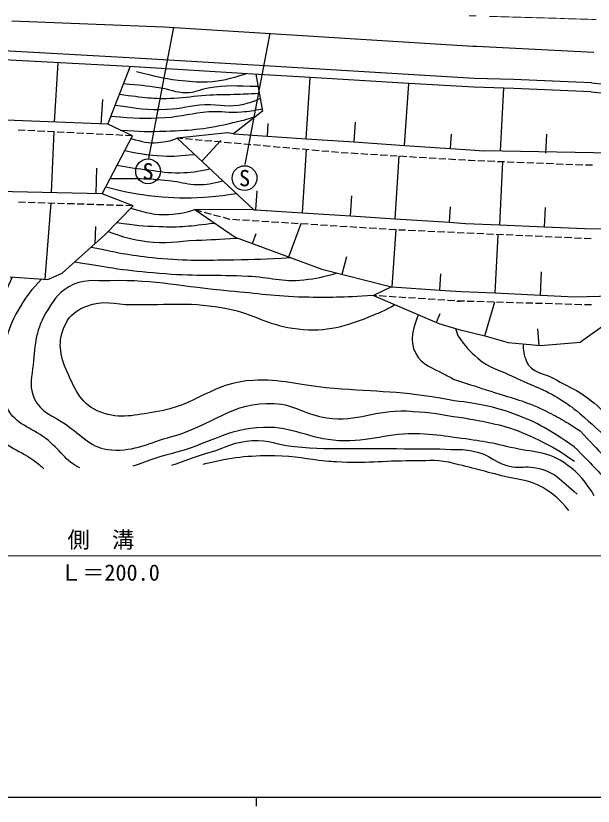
# Model space of a CAD drawing. Units: millimetres, scale not verified. Extents: x 40000 to 680000, y 20000 to 380000.
# Drawn here: x 140978 to 205924, y 204000 to 292810 of the extents above; entities that cross this region are included whole.
import ezdxf
from ezdxf.enums import TextEntityAlignment as Align

# ---------------------------------------------------------------- set-up
doc = ezdxf.new("R2010")
doc.units = ezdxf.units.MM
doc.header["$LTSCALE"] = 1000
doc.linetypes.add('CHAIN', pattern=[18.5, 12, -1.5, 3.5, -1.5])
for name, color, linetype, lineweight in [('M-BGD', 7, 'Continuous', 25), ('M-BMK', 2, 'CHAIN', 13), ('M-STR-HTXT', 7, 'Continuous', 13), ('M-TTL-BAND', 7, 'Continuous', 25)]:
    doc.layers.add(name, color=color, linetype=linetype, lineweight=lineweight)
doc.styles.add('ＭＳ ゴシック', font='')
doc.styles.get('ＭＳ ゴシック').set_extended_font_data('MS Gothic')

msp = doc.modelspace()

# ---------------------------------------------------------------- linework, layer by layer
at = {"layer": 'M-BGD'}
for p, q in [((140528, 292227), (157637, 291589)), ((155941, 276784), (158745, 291519)), ((157637, 291589), (192382, 289416)), ((166769, 276106), (169573, 290842)), ((153737, 288102), (133432, 289199)), ((192382, 289416), (192804, 289385)), ((192804, 289385), (206013, 288710)), ((153683, 287103), (133378, 288200)), ((168347, 287215), (153744, 288102)), ((145337, 280864), (145754, 287532)), ((151312, 280620), (153855, 287093)), ((168287, 286217), (153683, 287103)), ((192577, 285782), (168346, 287215)), ((168346, 287215), (168346, 287215)), ((167972, 286236), (168741, 282086)), ((174096, 285873), (168287, 286217)), ((173633, 278999), (174096, 285873)), ((185168, 285218), (174096, 285873)), ((184699, 278253), (185168, 285218)), ((192514, 284784), (185168, 285218)), ((196971, 285636), (192577, 285782)), ((205742, 285281), (196971, 285636)), ((195857, 284680), (192514, 284784)), ((195513, 277622), (195857, 284681)), ((196986, 284635), (195857, 284680)), ((205701, 284282), (196986, 284635)), ((150566, 280650), (150781, 283421)), ((168741, 282086), (165476, 279548)), ((151312, 280620), (133491, 281348)), ((169279, 279292), (169374, 280706)), ((179020, 278636), (179170, 280870)), ((142034, 279924), (141235, 279963)), ((143133, 279869), (142334, 279909)), ((144231, 279815), (143432, 279854)), ((145330, 279760), (144531, 279800)), ((145006, 272943), (145292, 279792)), ((154119, 279325), (151312, 280620)), ((146429, 279706), (145630, 279746)), ((147527, 279652), (146728, 279691)), ((148626, 279597), (147827, 279637)), ((149725, 279543), (148926, 279582)), ((150823, 279488), (150024, 279528)), ((150710, 272817), (154119, 279325)), ((151922, 279434), (151123, 279473)), ((153021, 279379), (152222, 279419)), ((154119, 279325), (153320, 279365)), ((164775, 279668), (159138, 279052)), ((159138, 279052), (167759, 271025)), ((159749, 278998), (159138, 279052)), ((160844, 278902), (160048, 278972)), ((161940, 278805), (161143, 278875)), ((165476, 279548), (164775, 279668)), ((165476, 279548), (169279, 279292)), ((169279, 279292), (173633, 278999)), ((173633, 278999), (179020, 278636)), ((189875, 277905), (189982, 279496)), ((200598, 277374), (200702, 279521)), ((161891, 276489), (164034, 278790)), ((163036, 278708), (162239, 278778)), ((164132, 278611), (163335, 278681)), ((165227, 278514), (164430, 278585)), ((166323, 278417), (165526, 278488)), ((167419, 278321), (166622, 278391)), ((168515, 278224), (167718, 278294)), ((169610, 278127), (168813, 278197)), ((170706, 278030), (169909, 278100)), ((171802, 277933), (171005, 278004)), ((179020, 278636), (184699, 278253)), ((184699, 278253), (189875, 277905)), ((172897, 277836), (172101, 277907)), ((173993, 277740), (173196, 277810)), ((173231, 270671), (173689, 277766)), ((175089, 277643), (174292, 277713)), ((176185, 277546), (175388, 277616)), ((177280, 277449), (176484, 277520)), ((178378, 277376), (177579, 277425)), ((179476, 277309), (178677, 277358)), ((180574, 277242), (179775, 277291)), ((181672, 277175), (180873, 277224)), ((182770, 277108), (181971, 277156)), ((183868, 277040), (183069, 277089)), ((189875, 277905), (192070, 277757)), ((192070, 277757), (193626, 277652)), ((235282, 276803), (193626, 277652)), ((183636, 270000), (184090, 277027)), ((184966, 276973), (184167, 277022)), ((186064, 276906), (185265, 276955)), ((187162, 276839), (186363, 276888)), ((188259, 276772), (187461, 276821)), ((189357, 276705), (188559, 276754)), ((190455, 276638), (189657, 276687)), ((191553, 276571), (190755, 276619)), ((191994, 276544), (191853, 276552)), ((192652, 276517), (191994, 276544)), ((193751, 276473), (192952, 276505)), ((194850, 276429), (194051, 276461)), ((195949, 276385), (195150, 276417)), ((195439, 269341), (195764, 276414)), ((197048, 276341), (196249, 276373)), ((198148, 276297), (197348, 276329)), ((199247, 276253), (198447, 276285)), ((200346, 276209), (199546, 276241)), ((150025, 272832), (150103, 275688)), ((201445, 276165), (200646, 276197)), ((202544, 276121), (201745, 276153)), ((203643, 276077), (202844, 276109)), ((204742, 276033), (203943, 276065)), ((205842, 276025), (205042, 276031)), ((150710, 272817), (135206, 273158)), ((154165, 271451), (150710, 272817)), ((167982, 271010), (168121, 273156)), ((142072, 271843), (141272, 271869)), ((143171, 271808), (142371, 271834)), ((144270, 271772), (143471, 271798)), ((144271, 263220), (144944, 271777)), ((145370, 271736), (144570, 271762)), ((178639, 270322), (178785, 272571)), ((146469, 271701), (145670, 271727)), ((147569, 271665), (146769, 271691)), ((148668, 271629), (147868, 271655)), ((149767, 271594), (148968, 271620)), ((150867, 271558), (150067, 271584)), ((150985, 268197), (154165, 271451)), ((151966, 271522), (151167, 271548)), ((153066, 271487), (152266, 271513)), ((154165, 271451), (153366, 271477)), ((167759, 271025), (161109, 271039)), ((161109, 271039), (165644, 267939)), ((161109, 271039), (161881, 270828)), ((167759, 271025), (167982, 271010)), ((167982, 271010), (173231, 270671)), ((189742, 269605), (189854, 271344)), ((200441, 269111), (200540, 271264)), ((162170, 270749), (162942, 270538)), ((163231, 270459), (164003, 270248)), ((164292, 270169), (164999, 269976)), ((173231, 270671), (178639, 270322)), ((178639, 270322), (183636, 270000)), ((183636, 270000), (189742, 269605)), ((149912, 267232), (149974, 269146)), ((164999, 269976), (165066, 269972)), ((165366, 269953), (166164, 269903)), ((166464, 269884), (167262, 269834)), ((167562, 269815), (168360, 269764)), ((168659, 269745), (169458, 269695)), ((169757, 269676), (170556, 269626)), ((170855, 269607), (171653, 269557)), ((171687, 265722), (173061, 269466)), ((171953, 269538), (172751, 269487)), ((173051, 269468), (173849, 269418)), ((174148, 269399), (174947, 269349)), ((175246, 269330), (176045, 269280)), ((176344, 269261), (177142, 269210)), ((177442, 269191), (178240, 269141)), ((178540, 269122), (179338, 269072)), ((189742, 269605), (191549, 269489)), ((191549, 269489), (195439, 269341)), ((195439, 269341), (200441, 269111)), ((200441, 269111), (204954, 268904)), ((167595, 267223), (168004, 268339)), ((179638, 269053), (180436, 269003)), ((180735, 268984), (181534, 268933)), ((181833, 268914), (182632, 268864)), ((182931, 268845), (183729, 268795)), ((183327, 262355), (183765, 268794)), ((184029, 268780), (184828, 268744)), ((185128, 268730), (185927, 268693)), ((186227, 268679), (187026, 268643)), ((187326, 268629), (188125, 268592)), ((188424, 268578), (189224, 268542)), ((189523, 268528), (190322, 268491)), ((190622, 268477), (191421, 268441)), ((191721, 268427), (192520, 268390)), ((192820, 268376), (193619, 268340)), ((193919, 268326), (194718, 268289)), ((195017, 268275), (195817, 268239)), ((196116, 268225), (196915, 268188)), ((204954, 268904), (236155, 268602)), ((146178, 263876), (150985, 268197)), ((165644, 267939), (175414, 264355)), ((194909, 261670), (195231, 268180)), ((197215, 268174), (198014, 268138)), ((198314, 268124), (199113, 268087)), ((199413, 268073), (200212, 268037)), ((200512, 268023), (201311, 267986)), ((201610, 267972), (202410, 267936)), ((202709, 267922), (203508, 267885)), ((203808, 267871), (204607, 267835)), ((204907, 267821), (205706, 267784)), ((177699, 263772), (178211, 265780)), ((144595, 263199), (146178, 263876)), ((175414, 264355), (183227, 262362)), ((188659, 261992), (188784, 263829)), ((199984, 261419), (200114, 264045)), ((140363, 263471), (144595, 263199)), ((183227, 262362), (181217, 261380)), ((183227, 262362), (183327, 262355)), ((183327, 262355), (188659, 261992)), ((188659, 261992), (191066, 261828)), ((181217, 261380), (188568, 258254)), ((181563, 261358), (181217, 261380)), ((182660, 261285), (181862, 261338)), ((183758, 261212), (182960, 261265)), ((184856, 261139), (184057, 261192)), ((185953, 261066), (185155, 261119)), ((191066, 261828), (194909, 261670)), ((194909, 261670), (199984, 261419)), ((199984, 261419), (203844, 261229)), ((203844, 261229), (210195, 261433)), ((187051, 260993), (186253, 261046)), ((188148, 260920), (187350, 260973)), ((189246, 260847), (188448, 260900)), ((190343, 260774), (189545, 260827)), ((190576, 260758), (190997, 260730)), ((191443, 260733), (190643, 260756)), ((190997, 260738), (190997, 260730)), ((191531, 260743), (191531, 260735)), ((192542, 260701), (191742, 260724)), ((193642, 260669), (192842, 260692)), ((193749, 256862), (194864, 260657)), ((194741, 260637), (193942, 260660)), ((195841, 260605), (195041, 260628)), ((196940, 260572), (196141, 260596)), ((198040, 260540), (197240, 260564)), ((199139, 260508), (198340, 260532)), ((200239, 260476), (199439, 260499)), ((201338, 260444), (200539, 260467)), ((202438, 260412), (201638, 260435)), ((203537, 260380), (202738, 260403)), ((204637, 260348), (203837, 260371)), ((205737, 260316), (204937, 260339)), ((188283, 258375), (188707, 259372)), ((210135, 260187), (204481, 256129)), ((188568, 258254), (190796, 257554)), ((190796, 257554), (193749, 256862)), ((199854, 255760), (199704, 257641)), ((193749, 256862), (196352, 256097)), ((196352, 256097), (199977, 255770)), ((199977, 255770), (204481, 256129))]:
    msp.add_line(p, q, dxfattribs=at)
for centre in [(155855, 275335), (166710, 274574)]:
    msp.add_circle(centre, 1392, dxfattribs=at)
for centre, radius, start, end in [((230530, 512325), 228394, 263.76928, 276.21218), ((230541, 512128), 229196, 263.77832, 276.21486)]:
    msp.add_arc(centre, radius, start, end, dxfattribs=at)
for points, knots in [([(154548, 286552), (156723, 286005), (157391, 285797), (159257, 285592), (160519, 285454), (161233, 285349), (162501, 285401), (164237, 285472), (164934, 285735), (166857, 286304)], [0, 0, 0, 0, 1, 1, 1, 2, 2, 2, 3, 3, 3, 3]), ([(153107, 285189), (155001, 285030), (155535, 284997), (157076, 284756), (158281, 284569), (158925, 284193), (160144, 284181), (161136, 284171), (161649, 284551), (162627, 284714), (164784, 285074), (165640, 284955), (168222, 284886)], [0, 0, 0, 0, 1, 1, 1, 2, 2, 2, 3, 3, 3, 4, 4, 4, 4]), ([(152161, 282780), (154793, 282389), (155683, 282203), (157949, 282303), (159641, 282377), (160560, 282749), (162251, 282837), (163961, 282926), (164976, 282461), (166634, 282890), (167370, 283080), (167690, 283163), (168474, 283526)], [0, 0, 0, 0, 1, 1, 1, 2, 2, 2, 3, 3, 3, 4, 4, 4, 4]), ([(152637, 283993), (155462, 283643), (156366, 283458), (158762, 283560), (160176, 283620), (160957, 283806), (162369, 283901), (163593, 283983), (164283, 283945), (165510, 283991), (166625, 284032), (166980, 284050), (168364, 284120)], [0, 0, 0, 0, 1, 1, 1, 2, 2, 2, 3, 3, 3, 4, 4, 4, 4]), ([(151671, 281535), (154500, 281318), (155399, 281217), (157780, 281379), (159715, 281511), (160767, 281898), (162702, 282046), (164130, 282155), (164943, 281869), (166368, 282010), (167281, 282100), (167622, 282147), (168688, 282370)], [0, 0, 0, 0, 1, 1, 1, 2, 2, 2, 3, 3, 3, 4, 4, 4, 4]), ([(152724, 279968), (155106, 279804), (155846, 279796), (157847, 279856), (160816, 279946), (162503, 280117), (165393, 280805), (166414, 281048), (166791, 281123), (167990, 281502)], [0, 0, 0, 0, 1, 1, 1, 2, 2, 2, 3, 3, 3, 3]), ([(153957, 279015), (155258, 278668), (155801, 278468), (156997, 278570), (157851, 278643), (158231, 278735), (159138, 279052)], [0, 0, 0, 0, 1, 1, 1, 2, 2, 2, 2]), ([(153254, 277673), (155174, 277279), (155808, 277127), (157471, 277070), (158882, 277021), (159428, 277063), (161082, 277242)], [0, 0, 0, 0, 1, 1, 1, 2, 2, 2, 2]), ([(152384, 276012), (154087, 275731), (154551, 275653), (155949, 275488), (157299, 275328), (158056, 275140), (159415, 275171), (160755, 275201), (161285, 275309), (162816, 275627)], [0, 0, 0, 0, 1, 1, 1, 2, 2, 2, 3, 3, 3, 3]), ([(151606, 274528), (154958, 274506), (155952, 274582), (158706, 274240), (159757, 274109), (160330, 273851), (161389, 273841), (162527, 273831), (163008, 273960), (164272, 274272)], [0, 0, 0, 0, 1, 1, 1, 2, 2, 2, 3, 3, 3, 3]), ([(151116, 273592), (153657, 272971), (154471, 272767), (156667, 272546), (158795, 272332), (160008, 272304), (162143, 272445), (163575, 272539), (164094, 272591), (165795, 272854)], [0, 0, 0, 0, 1, 1, 1, 2, 2, 2, 3, 3, 3, 3]), ([(153927, 271207), (155756, 270688), (156504, 270393), (158190, 270492), (159348, 270560), (159859, 270658), (161109, 271039)], [0, 0, 0, 0, 1, 1, 1, 2, 2, 2, 2]), ([(152355, 269599), (154543, 269270), (155237, 269198), (157096, 269132), (159537, 269045), (160453, 269190), (163337, 269516)], [0, 0, 0, 0, 1, 1, 1, 2, 2, 2, 2]), ([(151357, 268577), (153237, 267904), (153942, 267698), (155663, 267454), (157827, 267147), (159073, 267503), (161257, 267592), (163078, 267667), (163667, 267699), (165917, 267839)], [0, 0, 0, 0, 1, 1, 1, 2, 2, 2, 3, 3, 3, 3]), ([(149457, 266823), (152904, 266094), (153970, 265891), (156903, 265595), (160242, 265257), (162137, 265353), (165492, 265401), (167997, 265437), (168838, 265468), (171902, 265643)], [0, 0, 0, 0, 1, 1, 1, 2, 2, 2, 3, 3, 3, 3]), ([(147603, 265157), (152407, 264382), (153802, 264139), (157811, 263841), (161423, 263573), (163462, 263734), (167080, 263572), (169540, 263462), (170924, 262869), (173370, 263151), (174858, 263322), (175471, 263430), (177126, 263918)], [0, 0, 0, 0, 1, 1, 1, 2, 2, 2, 3, 3, 3, 4, 4, 4, 4]), ([(140558, 263459), (138390, 258379), (136609, 255871), (137324, 250829), (137577, 249047), (137581, 247941), (138439, 246359), (139502, 244399), (141147, 244173), (142963, 242880), (143412, 242560), (143794, 242233), (144150, 241917)], [0, 0, 0, 0, 1, 1, 1, 2, 2, 2, 3, 3, 3, 4, 4, 4, 4]), ([(148185, 242027), (146610, 242697), (145921, 244101), (144358, 245301), (142632, 246626), (140995, 246831), (139993, 248762), (139190, 250310), (139132, 251450), (139355, 253179), (139718, 255987), (140010, 257693), (141491, 260106), (142300, 261424), (142698, 261993), (143908, 263244)], [0, 0, 0, 0, 1, 1, 1, 2, 2, 2, 3, 3, 3, 4, 4, 4, 5, 5, 5, 5]), ([(181217, 261380), (177520, 261168), (176435, 261115), (173371, 261194), (170090, 261279), (168266, 261603), (164996, 261880), (159764, 262324), (156853, 263157), (151603, 263042), (149762, 263002), (148528, 263282), (146939, 262351), (145622, 261581), (145137, 260731), (144360, 259418), (143079, 257249), (143166, 255646), (142861, 253145), (142703, 251855), (142509, 251003), (143056, 249824), (143796, 248228), (145056, 247921), (146520, 246945), (148466, 245648), (149416, 244169), (151751, 244031), (154454, 243872), (155900, 244841), (158517, 245535), (163086, 246748), (165315, 249498), (170035, 249249), (172436, 249123), (173590, 247950), (175972, 247626), (179445, 247153), (181411, 248570), (184912, 248406), (187022, 248308), (188405, 248161), (190175, 247772)], [0, 0, 0, 0, 1, 1, 1, 2, 2, 2, 3, 3, 3, 4, 4, 4, 5, 5, 5, 6, 6, 6, 7, 7, 7, 8, 8, 8, 9, 9, 9, 10, 10, 10, 11, 11, 11, 12, 12, 12, 13, 13, 13, 14, 14, 14, 14]), ([(190285, 249560), (189789, 249647), (189263, 249737), (188693, 249839), (183739, 250723), (180873, 250530), (175865, 251018), (172662, 251331), (170882, 251996), (167667, 251846), (163183, 251636), (161173, 248966), (156732, 248309), (154336, 247954), (152806, 247441), (150530, 248271), (148371, 249059), (147702, 250694), (146765, 252793), (145916, 254698), (145635, 256255), (146552, 258129), (147096, 259241), (147807, 259731), (148954, 260197), (150796, 260945), (152054, 260367), (154042, 260357), (158270, 260336), (160709, 260709), (164855, 259884), (167752, 259308), (169176, 258137), (172100, 257713), (175490, 257221), (177598, 257723), (180774, 259006), (181912, 259465), (182406, 259641), (183608, 260364)], [0, 0, 0, 0, 1, 1, 1, 2, 2, 2, 3, 3, 3, 4, 4, 4, 5, 5, 5, 6, 6, 6, 7, 7, 7, 8, 8, 8, 9, 9, 9, 10, 10, 10, 11, 11, 11, 12, 12, 12, 13, 13, 13, 13]), ([(186260, 259235), (185708, 257709), (185176, 256390), (185966, 254877), (186681, 253507), (187827, 253320), (189169, 252555), (189628, 252292), (190041, 252078), (190435, 251891)], [0, 0, 0, 0, 1, 1, 1, 2, 2, 2, 3, 3, 3, 3]), ([(190743, 256797), (191575, 255618), (191958, 255178), (192934, 254343), (194316, 253160), (195443, 253014), (197071, 252202), (199084, 251197), (200374, 250924), (202257, 249693), (203127, 249125), (203459, 248912), (204417, 248140)], [0, 0, 0, 0, 1, 1, 1, 2, 2, 2, 3, 3, 3, 4, 4, 4, 4]), ([(198075, 255942), (198017, 255197), (198106, 254739), (198392, 254044), (198986, 252594), (200443, 252714), (201784, 251904), (202944, 251202), (203690, 250967), (204810, 250203), (206181, 249268), (206630, 248779), (208006, 247404)], [0, 0, 0, 0, 1, 1, 1, 2, 2, 2, 3, 3, 3, 4, 4, 4, 4]), ([(190435, 251891), (192367, 251290), (192868, 251129), (194420, 250617), (196610, 249895), (197906, 249654), (199997, 248682), (201804, 247843), (202459, 247448), (204439, 246174)], [0, 0, 0, 0, 1, 1, 1, 2, 2, 2, 3, 3, 3, 3]), ([(203793, 244384), (200932, 246293), (199878, 247038), (197062, 248056), (194512, 248978), (193372, 249158), (190285, 249560)], [0, 0, 0, 0, 1, 1, 1, 2, 2, 2, 2]), ([(204417, 248140), (205995, 246740), (206390, 246389), (207654, 245267), (209189, 243903), (209998, 243080), (211583, 241774), (211747, 241638), (211906, 241508), (212058, 241385)], [0, 0, 0, 0, 1, 1, 1, 2, 2, 2, 3, 3, 3, 3]), ([(190175, 247772), (191228, 247669), (191551, 247594), (192426, 247438), (195383, 246914), (197073, 246483), (199767, 245156), (201410, 244348), (202054, 243991), (203806, 242777)], [0, 0, 0, 0, 1, 1, 1, 2, 2, 2, 3, 3, 3, 3]), ([(190031, 245475), (188939, 245637), (187783, 245753), (186397, 245827), (182836, 246018), (180860, 244874), (177298, 245065), (173953, 245243), (172201, 246687), (168853, 246564), (164637, 246408), (162563, 244607), (158465, 243610), (156802, 243205), (155463, 242626), (154148, 242188)], [0, 0, 0, 0, 1, 1, 1, 2, 2, 2, 3, 3, 3, 4, 4, 4, 5, 5, 5, 5]), ([(204439, 246174), (206822, 243650), (207447, 243001), (209323, 240919), (209394, 240840), (209462, 240762), (209529, 240685)], [0, 0, 0, 0, 1, 1, 1, 2, 2, 2, 2]), ([(158543, 242308), (159833, 242777), (161151, 243273), (162829, 243770), (164670, 244315), (165646, 244987), (167563, 245097), (169436, 245204), (170448, 244581), (172316, 244409), (177128, 243966), (179854, 244317), (184684, 244166), (186778, 244100), (188175, 244229), (189944, 244086)], [0, 0, 0, 0, 1, 1, 1, 2, 2, 2, 3, 3, 3, 4, 4, 4, 5, 5, 5, 5]), ([(206047, 238877), (205022, 240532), (204418, 241275), (202966, 242372), (200902, 243930), (199152, 243714), (196638, 244320), (194091, 244934), (193149, 245058), (190031, 245475)], [0, 0, 0, 0, 1, 1, 1, 2, 2, 2, 3, 3, 3, 3]), ([(175806, 242776), (173806, 242981), (172388, 243344), (170108, 243366), (167031, 243396), (165278, 243161), (162281, 242462), (162196, 242443), (162113, 242423), (162031, 242402)], [0, 0, 0, 0, 1, 1, 1, 2, 2, 2, 3, 3, 3, 3]), ([(189944, 244086), (191050, 244112), (191464, 244060), (192422, 243904), (194257, 243606), (194997, 242387), (196838, 242132), (197769, 242003), (198314, 242214), (199243, 242072), (201453, 241733), (202297, 240635), (204106, 239054)], [0, 0, 0, 0, 1, 1, 1, 2, 2, 2, 3, 3, 3, 4, 4, 4, 4]), ([(189846, 242611), (189764, 242633), (189737, 242634), (189667, 242648), (188067, 242960), (187127, 242770), (185497, 242788), (182191, 242825), (180332, 242454), (177034, 242679), (176554, 242712), (176386, 242713), (175806, 242776)], [0, 0, 0, 0, 1, 1, 1, 2, 2, 2, 3, 3, 3, 4, 4, 4, 4]), ([(203193, 237228), (202089, 238501), (201559, 239031), (200240, 239811), (198625, 240765), (197429, 240626), (195620, 241120), (193373, 241733), (192646, 241910), (189846, 242611)], [0, 0, 0, 0, 1, 1, 1, 2, 2, 2, 3, 3, 3, 3])]:
    msp.add_open_spline(points, degree=3, knots=knots, dxfattribs=at)
for points in [[(190432, 257668), (190541, 257347), (190643, 257060), (190743, 256797)], [(203793, 244384), (205737, 242420), (206510, 241654), (207761, 240196)]]:
    msp.add_open_spline(points, degree=3, dxfattribs=at)
at = {"layer": 'M-BMK'}
msp.add_arc((118057, -2455174), 2748978, 88.16149, 88.4594, dxfattribs=at)
at = {"layer": 'M-STR-HTXT'}
msp.add_line((64753, 232134), (263214, 232134), dxfattribs=at)
at = {"layer": 'M-TTL-BAND'}
for p, q in [((40000, 205000), (579000, 205000)), ((168000, 205000), (168000, 204000))]:
    msp.add_line(p, q, dxfattribs=at)

# ---------------------------------------------------------------- texts
at = {"layer": 'M-BGD', "style": 'ＭＳ ゴシック'}
for p in [(155855, 275335), (166710, 274574)]:
    msp.add_text('S', height=1833, dxfattribs=at).set_placement(p, align=Align.MIDDLE_CENTER)
at = {"layer": 'M-STR-HTXT', "style": 'ＭＳ ゴシック'}
for s, p in [('側\u3000溝', (150544, 233941)), ('Ｌ＝200.0', (151556, 230259))]:
    msp.add_text(s, height=1833, dxfattribs=at).set_placement(p, align=Align.MIDDLE_CENTER)

doc.saveas('drawing.dxf')
